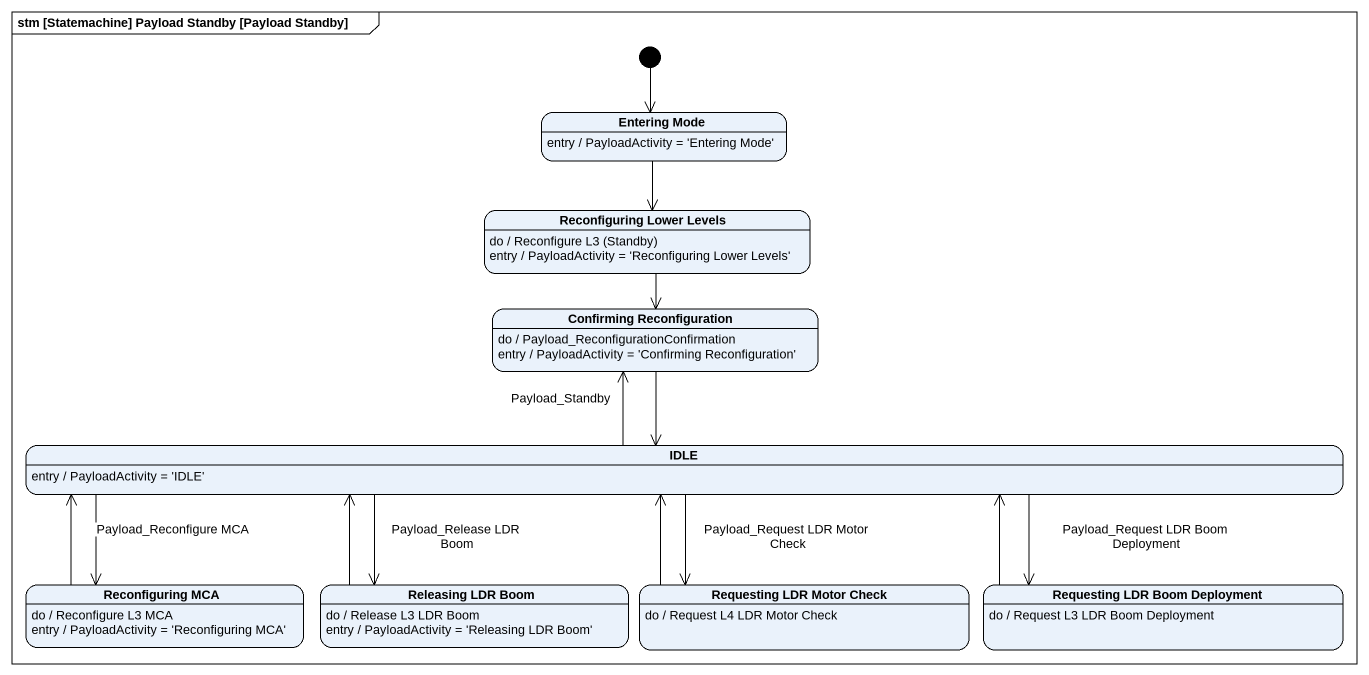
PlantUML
@startuml
mainframe stm [Statemachine] Payload Standby [Payload Standby]
hide empty description
state "Entering Mode" as Entering_Mode
Entering_Mode : entry / PayloadActivity = 'Entering Mode'
state "Reconfiguring Lower Levels" as Reconfiguring_Lower_Levels
Reconfiguring_Lower_Levels : do / Reconfigure L3 (Standby)
Reconfiguring_Lower_Levels : entry / PayloadActivity = 'Reconfiguring Lower Levels'
state "Confirming Reconfiguration" as Confirming_Reconfiguration
Confirming_Reconfiguration : do / Payload_ReconfigurationConfirmation
Confirming_Reconfiguration : entry / PayloadActivity = 'Confirming Reconfiguration'
state IDLE
IDLE : entry / PayloadActivity = 'IDLE'
state "Reconfiguring MCA" as Reconfiguring_MCA
Reconfiguring_MCA : do / Reconfigure L3 MCA
Reconfiguring_MCA : entry / PayloadActivity = 'Reconfiguring MCA'
state "Releasing LDR Boom" as Releasing_LDR_Boom
Releasing_LDR_Boom : do / Release L3 LDR Boom
Releasing_LDR_Boom : entry / PayloadActivity = 'Releasing LDR Boom'
state "Requesting LDR Motor Check" as Requesting_LDR_Motor_Check
Requesting_LDR_Motor_Check : do / Request L4 LDR Motor Check
state "Requesting LDR Boom Deployment" as Requesting_LDR_Boom
Requesting_LDR_Boom : do / Request L3 LDR Boom Deployment
[*] --> Entering_Mode
Entering_Mode --> Reconfiguring_Lower_Levels
Reconfiguring_Lower_Levels --> Confirming_Reconfiguration
Confirming_Reconfiguration --> IDLE
IDLE -up-> Confirming_Reconfiguration : Payload_Standby
IDLE -left-> Reconfiguring_MCA : Payload_Reconfigure MCA
IDLE --> Releasing_LDR_Boom : Payload_Release LDR Boom
IDLE --> Requesting_LDR_Motor_Check : Payload_Request LDR Motor Check
IDLE -right-> Requesting_LDR_Boom : Payload_Request LDR Boom Deployment
Reconfiguring_MCA -right-> IDLE
Releasing_LDR_Boom -up-> IDLE
Requesting_LDR_Motor_Check -up-> IDLE
Requesting_LDR_Boom -left-> IDLE
@enduml
